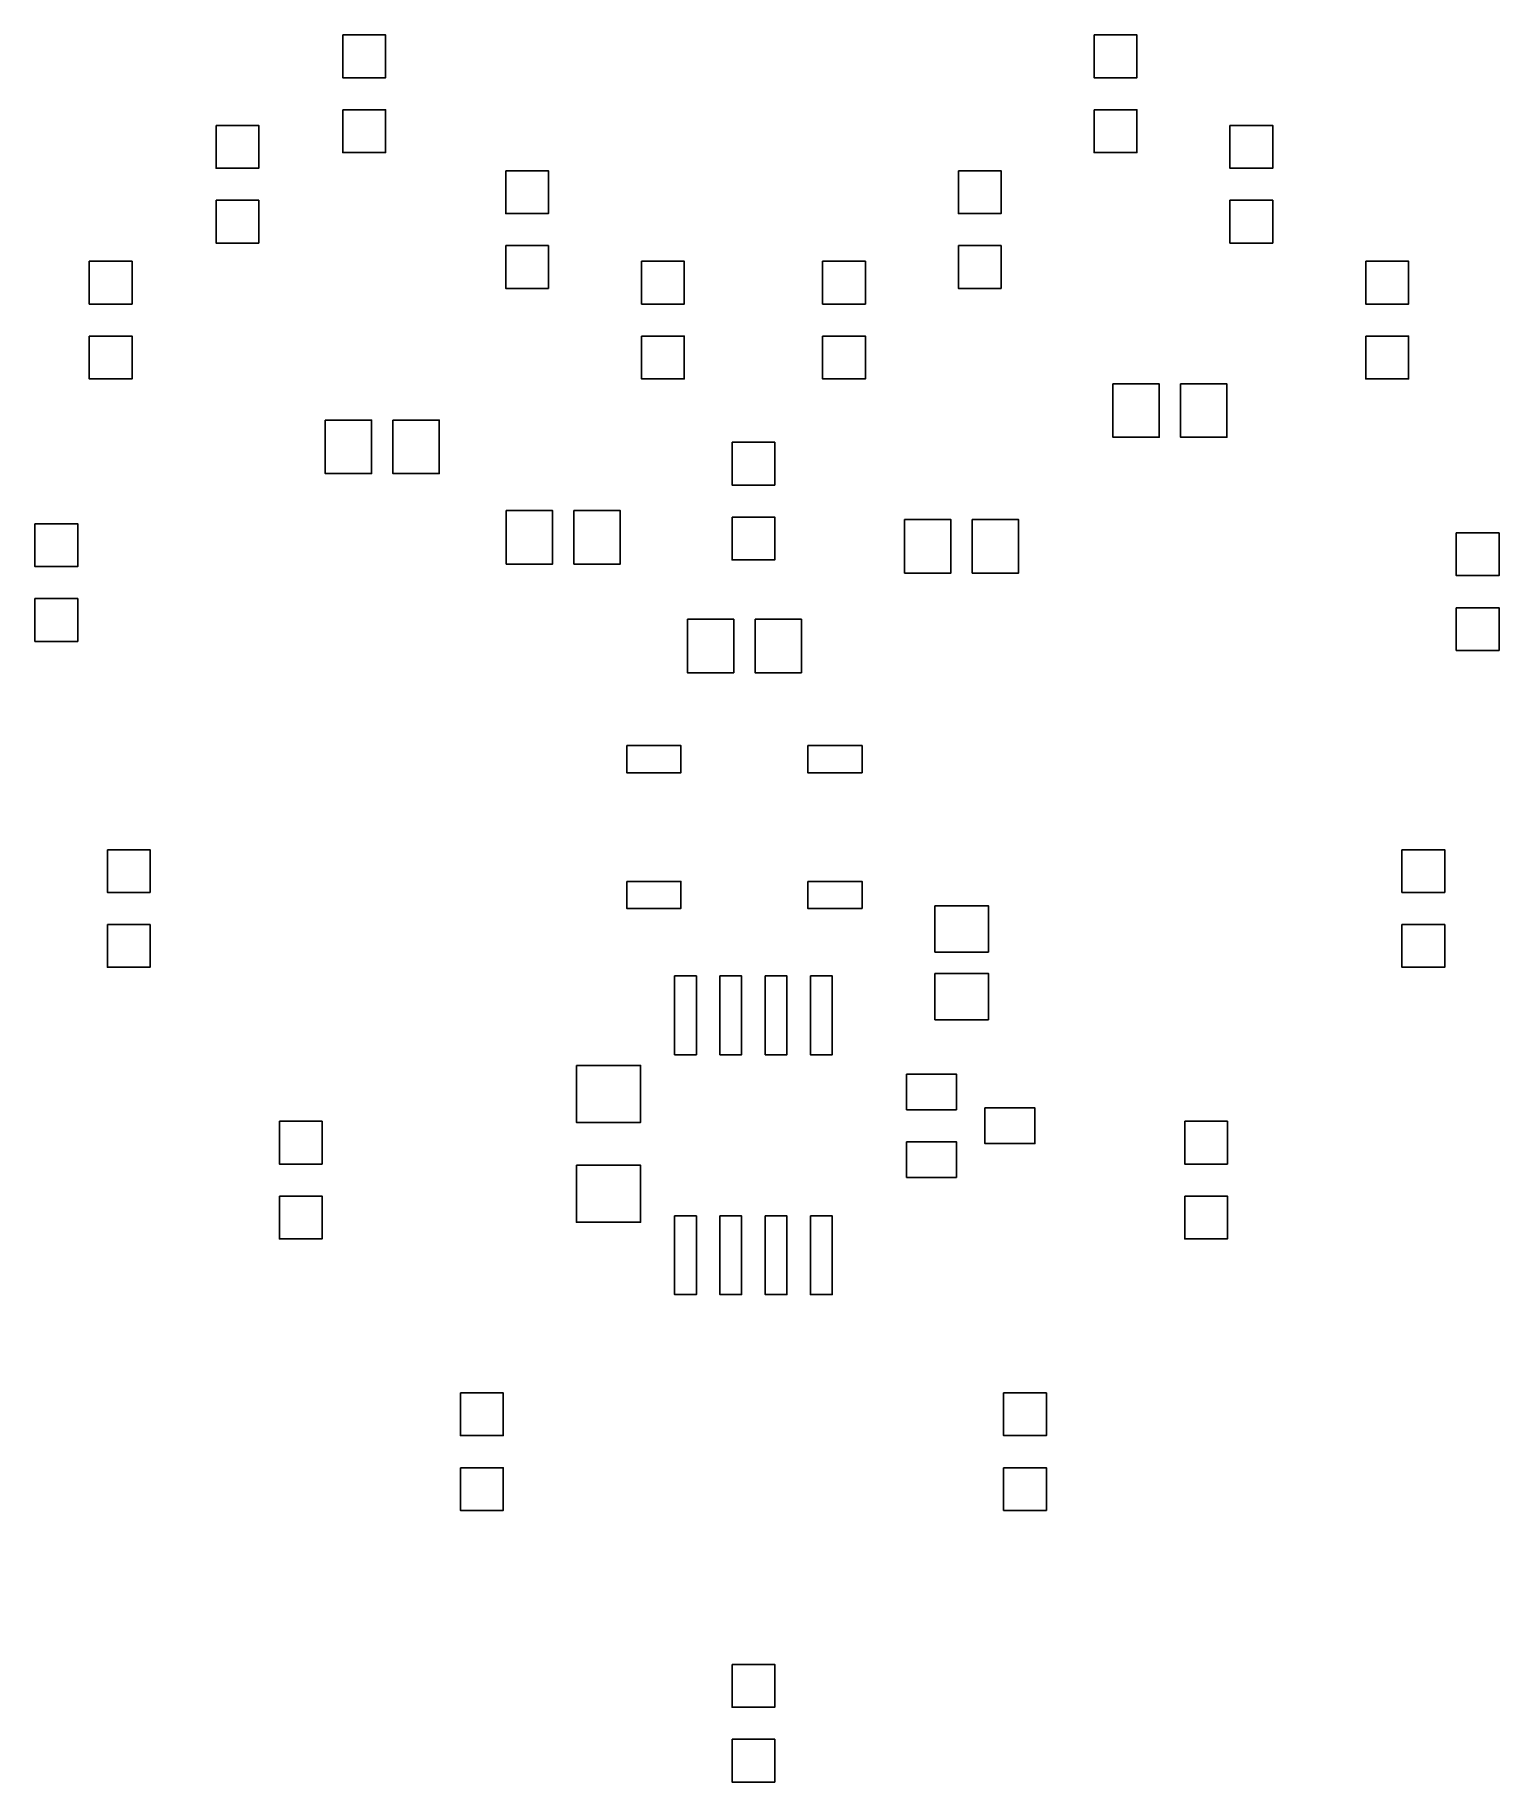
# Model space of a CAD drawing. Extents: x 0 to 41.1, y 0 to 49.
import ezdxf

# ---------------------------------------------------------------- set-up
doc = ezdxf.new("R2010")
doc.units = 0
doc.layers.add('Layer_1', color=7, linetype='CONTINUOUS')

msp = doc.modelspace()

# ---------------------------------------------------------------- linework, layer by layer
at = {"layer": 'Layer_1', "color": 7}
for points in [[(8.636, 49.020239), (9.83615, 49.020239), (9.83615, 47.820089), (8.636, 47.820089), (8.636, 49.020239)], [(29.718, 49.020239), (30.91815, 49.020239), (30.91815, 47.820089), (29.718, 47.820089), (29.718, 49.020239)], [(8.636, 46.920153), (9.83615, 46.920153), (9.83615, 45.720003), (8.636, 45.720003), (8.636, 46.920153)], [(29.718, 46.920153), (30.91815, 46.920153), (30.91815, 45.720003), (29.718, 45.720003), (29.718, 46.920153)], [(5.08, 46.480239), (6.28015, 46.480239), (6.28015, 45.280089), (5.08, 45.280089), (5.08, 46.480239)], [(33.528, 46.480239), (34.72815, 46.480239), (34.72815, 45.280089), (33.528, 45.280089), (33.528, 46.480239)], [(13.208, 45.210239), (14.40815, 45.210239), (14.40815, 44.010089), (13.208, 44.010089), (13.208, 45.210239)], [(25.908, 45.210239), (27.10815, 45.210239), (27.10815, 44.010089), (25.908, 44.010089), (25.908, 45.210239)], [(5.08, 44.380153), (6.28015, 44.380153), (6.28015, 43.180003), (5.08, 43.180003), (5.08, 44.380153)], [(33.528, 44.380153), (34.72815, 44.380153), (34.72815, 43.180003), (33.528, 43.180003), (33.528, 44.380153)], [(1.524, 42.670239), (2.72415, 42.670239), (2.72415, 41.470089), (1.524, 41.470089), (1.524, 42.670239)], [(13.208, 43.110153), (14.40815, 43.110153), (14.40815, 41.910003), (13.208, 41.910003), (13.208, 43.110153)], [(17.018, 42.670239), (18.21815, 42.670239), (18.21815, 41.470089), (17.018, 41.470089), (17.018, 42.670239)], [(22.098, 42.670239), (23.29815, 42.670239), (23.29815, 41.470089), (22.098, 41.470089), (22.098, 42.670239)], [(25.908, 43.110153), (27.10815, 43.110153), (27.10815, 41.910003), (25.908, 41.910003), (25.908, 43.110153)], [(37.338, 42.670239), (38.53815, 42.670239), (38.53815, 41.470089), (37.338, 41.470089), (37.338, 42.670239)], [(1.524, 40.570153), (2.72415, 40.570153), (2.72415, 39.370003), (1.524, 39.370003), (1.524, 40.570153)], [(17.018, 40.570153), (18.21815, 40.570153), (18.21815, 39.370003), (17.018, 39.370003), (17.018, 40.570153)], [(22.098, 40.570153), (23.29815, 40.570153), (23.29815, 39.370003), (22.098, 39.370003), (22.098, 40.570153)], [(37.338, 40.570153), (38.53815, 40.570153), (38.53815, 39.370003), (37.338, 39.370003), (37.338, 40.570153)], [(30.242228, 39.230303), (31.542214, 39.230303), (31.542214, 37.730292), (30.242228, 37.730292), (30.242228, 39.230303)], [(32.141936, 39.230303), (33.441922, 39.230303), (33.441922, 37.730292), (32.141936, 37.730292), (32.141936, 39.230303)], [(8.144228, 38.214303), (9.444214, 38.214303), (9.444214, 36.714292), (8.144228, 36.714292), (8.144228, 38.214303)], [(10.043936, 38.214303), (11.343922, 38.214303), (11.343922, 36.714292), (10.043936, 36.714292), (10.043936, 38.214303)], [(19.558, 37.590239), (20.75815, 37.590239), (20.75815, 36.390089), (19.558, 36.390089), (19.558, 37.590239)], [(0, 35.304239), (1.20015, 35.304239), (1.20015, 34.104089), (0, 34.104089), (0, 35.304239)], [(13.224228, 35.674303), (14.524214, 35.674303), (14.524214, 34.174292), (13.224228, 34.174292), (13.224228, 35.674303)], [(15.123936, 35.674303), (16.423922, 35.674303), (16.423922, 34.174292), (15.123936, 34.174292), (15.123936, 35.674303)], [(19.558, 35.490153), (20.75815, 35.490153), (20.75815, 34.290003), (19.558, 34.290003), (19.558, 35.490153)], [(24.400228, 35.420303), (25.700214, 35.420303), (25.700214, 33.920292), (24.400228, 33.920292), (24.400228, 35.420303)], [(26.299936, 35.420303), (27.599922, 35.420303), (27.599922, 33.920292), (26.299936, 33.920292), (26.299936, 35.420303)], [(39.878, 35.050239), (41.07815, 35.050239), (41.07815, 33.850089), (39.878, 33.850089), (39.878, 35.050239)], [(0, 33.204153), (1.20015, 33.204153), (1.20015, 32.004003), (0, 32.004003), (0, 33.204153)], [(39.878, 32.950153), (41.07815, 32.950153), (41.07815, 31.750003), (39.878, 31.750003), (39.878, 32.950153)], [(18.304228, 32.626303), (19.604214, 32.626303), (19.604214, 31.126292), (18.304228, 31.126292), (18.304228, 32.626303)], [(20.203936, 32.626303), (21.503922, 32.626303), (21.503922, 31.126292), (20.203936, 31.126292), (20.203936, 32.626303)], [(16.602075, 29.082297), (18.126075, 29.082297), (18.126075, 28.320297), (16.602075, 28.320297), (16.602075, 29.082297)], [(21.682075, 29.082297), (23.206075, 29.082297), (23.206075, 28.320297), (21.682075, 28.320297), (21.682075, 29.082297)], [(2.032, 26.160239), (3.23215, 26.160239), (3.23215, 24.960089), (2.032, 24.960089), (2.032, 26.160239)], [(38.354, 26.160239), (39.55415, 26.160239), (39.55415, 24.960089), (38.354, 24.960089), (38.354, 26.160239)], [(16.602075, 25.272297), (18.126075, 25.272297), (18.126075, 24.510297), (16.602075, 24.510297), (16.602075, 25.272297)], [(21.682075, 25.272297), (23.206075, 25.272297), (23.206075, 24.510297), (21.682075, 24.510297), (21.682075, 25.272297)], [(25.250069, 24.586144), (26.750081, 24.586144), (26.750081, 23.286158), (25.250069, 23.286158), (25.250069, 24.586144)], [(2.032, 24.060153), (3.23215, 24.060153), (3.23215, 22.860003), (2.032, 22.860003), (2.032, 24.060153)], [(38.354, 24.060153), (39.55415, 24.060153), (39.55415, 22.860003), (38.354, 22.860003), (38.354, 24.060153)], [(17.948275, 22.617997), (18.557875, 22.617997), (18.557875, 20.408197), (17.948275, 20.408197), (17.948275, 22.617997)], [(19.218275, 22.617997), (19.827875, 22.617997), (19.827875, 20.408197), (19.218275, 20.408197), (19.218275, 22.617997)], [(20.488275, 22.617997), (21.097875, 22.617997), (21.097875, 20.408197), (20.488275, 20.408197), (20.488275, 22.617997)], [(21.758275, 22.617997), (22.367875, 22.617997), (22.367875, 20.408197), (21.758275, 20.408197), (21.758275, 22.617997)], [(25.250069, 22.686436), (26.750081, 22.686436), (26.750081, 21.38645), (25.250069, 21.38645), (25.250069, 22.686436)], [(15.194139, 20.106219), (16.994011, 20.106219), (16.994011, 18.506372), (15.194139, 18.506372), (15.194139, 20.106219)], [(24.454203, 19.864214), (25.854378, 19.864214), (25.854378, 18.864089), (24.454203, 18.864089), (24.454203, 19.864214)], [(26.654125, 18.914183), (28.0543, 18.914183), (28.0543, 17.914058), (26.654125, 17.914058), (26.654125, 18.914183)], [(6.858, 18.540239), (8.05815, 18.540239), (8.05815, 17.340089), (6.858, 17.340089), (6.858, 18.540239)], [(32.258, 18.540239), (33.45815, 18.540239), (33.45815, 17.340089), (32.258, 17.340089), (32.258, 18.540239)], [(24.454203, 17.964153), (25.854378, 17.964153), (25.854378, 16.964028), (24.454203, 16.964028), (24.454203, 17.964153)], [(15.194139, 17.306222), (16.994011, 17.306222), (16.994011, 15.706375), (15.194139, 15.706375), (15.194139, 17.306222)], [(6.858, 16.440153), (8.05815, 16.440153), (8.05815, 15.240003), (6.858, 15.240003), (6.858, 16.440153)], [(32.258, 16.440153), (33.45815, 16.440153), (33.45815, 15.240003), (32.258, 15.240003), (32.258, 16.440153)], [(17.948275, 15.886997), (18.557875, 15.886997), (18.557875, 13.677197), (17.948275, 13.677197), (17.948275, 15.886997)], [(19.218275, 15.886997), (19.827875, 15.886997), (19.827875, 13.677197), (19.218275, 13.677197), (19.218275, 15.886997)], [(20.488275, 15.886997), (21.097875, 15.886997), (21.097875, 13.677197), (20.488275, 13.677197), (20.488275, 15.886997)], [(21.758275, 15.886997), (22.367875, 15.886997), (22.367875, 13.677197), (21.758275, 13.677197), (21.758275, 15.886997)], [(11.938, 10.920239), (13.13815, 10.920239), (13.13815, 9.720089), (11.938, 9.720089), (11.938, 10.920239)], [(27.178, 10.920239), (28.37815, 10.920239), (28.37815, 9.720089), (27.178, 9.720089), (27.178, 10.920239)], [(11.938, 8.820153), (13.13815, 8.820153), (13.13815, 7.620003), (11.938, 7.620003), (11.938, 8.820153)], [(27.178, 8.820153), (28.37815, 8.820153), (28.37815, 7.620003), (27.178, 7.620003), (27.178, 8.820153)], [(19.558, 3.300239), (20.75815, 3.300239), (20.75815, 2.100089), (19.558, 2.100089), (19.558, 3.300239)], [(19.558, 1.200153), (20.75815, 1.200153), (20.75815, 0.000003), (19.558, 0.000003), (19.558, 1.200153)]]:
    msp.add_lwpolyline(points, dxfattribs=at)

doc.saveas('drawing.dxf')
